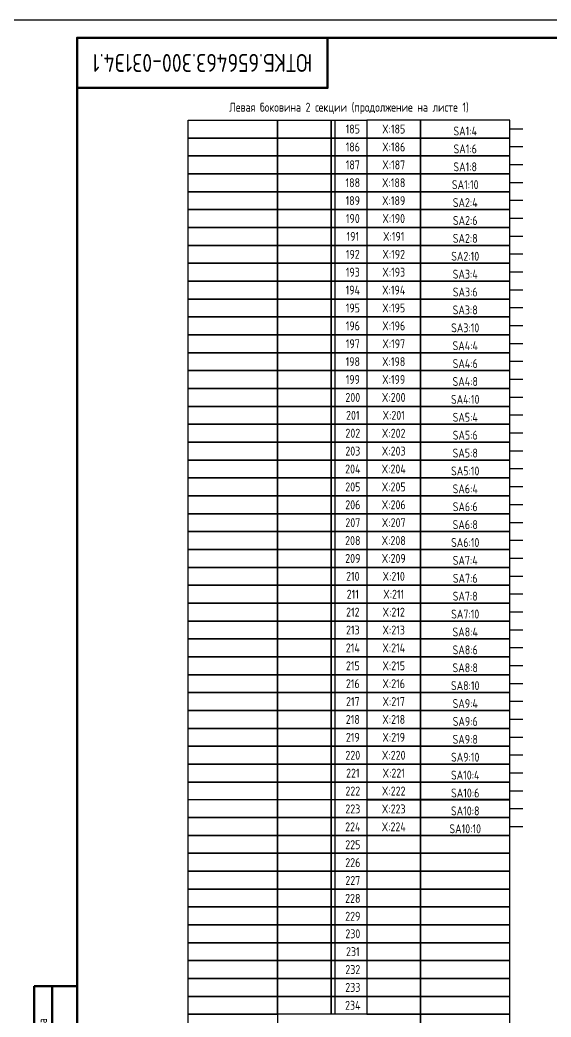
# Model space of a CAD drawing. Header units: millimetres. Extents: x -1043 to 5194, y -96 to 1568.
# Drawn here: x 4501 to 4649.5, y 1114.9 to 1393.5 of the extents above; entities that cross this region are included whole.
import ezdxf

# ---------------------------------------------------------------- set-up
doc = ezdxf.new("R2010")
doc.units = ezdxf.units.MM
doc.styles.add('Gost_type_A', font='GOST_A.TTF')

# ---------------------------------------------------------------- blocks, each defined once
blk = doc.blocks.new('Штамп левый нижний')
at = {"lineweight": 50}
for points in [[(-12, 145), (-7, 145), (-7, 110), (-12, 110)], [(-7, 145), (0, 145), (0, 110), (-7, 110)], [(-12, 110), (-7, 110), (-7, 85), (-12, 85)], [(-7, 110), (0, 110), (0, 85), (-7, 85)], [(-12, 85), (-7, 85), (-7, 60), (-12, 60)], [(-7, 85), (0, 85), (0, 60), (-7, 60)], [(-12, 60), (-7, 60), (-7, 25), (-12, 25)], [(-7, 60), (0, 60), (0, 25), (-7, 25)], [(-12, 25), (-7, 25), (-7, 0), (-12, 0)], [(-7, 25), (0, 25), (0, 0), (-7, 0)]]:
    blk.add_lwpolyline(points, close=True, dxfattribs=at)
at = {"char_height": 2.5, "attachment_point": 5, "rotation": 90, "style": 'Gost_type_A'}
for s, insert, width in [('Подп. и дата', (-9.5, 127.5), 35), ('Инв. № дубл.', (-9.5, 97.5), 25), ('Взам. инв. №', (-9.5, 72.5), 25), ('Подп. и дата', (-9.5, 42.5), 35), ('Инв. N подл.', (-9.5, 12.5), 25)]:
    blk.add_mtext(s, dxfattribs=dict(at, insert=insert, width=width))
blk = doc.blocks.new('Штамп угловой верхний')
at = {"lineweight": 50}
blk.add_lwpolyline([(0, 0), (70, 0), (70, -14), (0, -14)], close=True, dxfattribs=at)

msp = doc.modelspace()

# ---------------------------------------------------------------- linework, layer by layer
for p, q in [((4589, 1365.54), (4589, 1115.54)), ((4641.62, 1363.04), (4638, 1363.04)), ((4641.62, 1358.04), (4638, 1358.04)), ((4641.62, 1353.04), (4638, 1353.04)), ((4641.62, 1348.04), (4638, 1348.04)), ((4641.62, 1343.04), (4638, 1343.04)), ((4641.62, 1338.04), (4638, 1338.04)), ((4641.62, 1333.04), (4638, 1333.04)), ((4641.62, 1328.04), (4638, 1328.04)), ((4641.62, 1323.04), (4638, 1323.04)), ((4641.62, 1318.04), (4638, 1318.04)), ((4641.62, 1313.04), (4638, 1313.04)), ((4641.62, 1308.04), (4638, 1308.04)), ((4641.62, 1303.04), (4638, 1303.04)), ((4641.62, 1298.04), (4638, 1298.04)), ((4641.62, 1293.04), (4638, 1293.04)), ((4641.62, 1288.04), (4638, 1288.04)), ((4641.62, 1283.04), (4638, 1283.04)), ((4641.62, 1278.04), (4638, 1278.04)), ((4641.62, 1273.04), (4638, 1273.04)), ((4641.62, 1268.04), (4638, 1268.04)), ((4641.62, 1263.04), (4638, 1263.04)), ((4641.62, 1258.04), (4638, 1258.04)), ((4641.62, 1253.04), (4638, 1253.04)), ((4641.62, 1248.04), (4638, 1248.04)), ((4641.62, 1243.04), (4638, 1243.04)), ((4641.62, 1238.04), (4638, 1238.04)), ((4641.62, 1233.04), (4638, 1233.04)), ((4641.62, 1228.04), (4638, 1228.04)), ((4641.62, 1223.04), (4638, 1223.04)), ((4641.62, 1218.04), (4638, 1218.04)), ((4641.62, 1213.04), (4638, 1213.04)), ((4641.62, 1208.04), (4638, 1208.04)), ((4641.62, 1203.04), (4638, 1203.04)), ((4641.62, 1198.04), (4638, 1198.04)), ((4641.62, 1193.04), (4638, 1193.04)), ((4641.62, 1188.04), (4638, 1188.04)), ((4641.62, 1183.04), (4638, 1183.04)), ((4641.62, 1178.04), (4638, 1178.04)), ((4641.62, 1173.04), (4638, 1173.04)), ((4641.62, 1168.04), (4638, 1168.04))]:
    msp.add_line(p, q)
for points in [[(4794, 1393.54), (4794, 973.54), (4497, 973.54), (4497, 1393.54)], [(4548, 1365.54), (4573, 1365.54), (4573, 1360.54), (4548, 1360.54)], [(4573, 1365.54), (4588, 1365.54), (4588, 1360.54), (4573, 1360.54)], [(4588, 1365.54), (4598, 1365.54), (4598, 1360.54), (4588, 1360.54)], [(4613, 1365.54), (4598, 1365.54), (4598, 1360.54), (4613, 1360.54)], [(4638, 1365.54), (4613, 1365.54), (4613, 1360.54), (4638, 1360.54)], [(4548, 1360.54), (4573, 1360.54), (4573, 1355.54), (4548, 1355.54)], [(4573, 1360.54), (4588, 1360.54), (4588, 1355.54), (4573, 1355.54)], [(4588, 1360.54), (4598, 1360.54), (4598, 1355.54), (4588, 1355.54)], [(4613, 1360.54), (4598, 1360.54), (4598, 1355.54), (4613, 1355.54)], [(4638, 1360.54), (4613, 1360.54), (4613, 1355.54), (4638, 1355.54)], [(4548, 1355.54), (4573, 1355.54), (4573, 1350.54), (4548, 1350.54)], [(4573, 1355.54), (4588, 1355.54), (4588, 1350.54), (4573, 1350.54)], [(4588, 1355.54), (4598, 1355.54), (4598, 1350.54), (4588, 1350.54)], [(4613, 1355.54), (4598, 1355.54), (4598, 1350.54), (4613, 1350.54)], [(4638, 1355.54), (4613, 1355.54), (4613, 1350.54), (4638, 1350.54)], [(4548, 1350.54), (4573, 1350.54), (4573, 1345.54), (4548, 1345.54)], [(4573, 1350.54), (4588, 1350.54), (4588, 1345.54), (4573, 1345.54)], [(4588, 1350.54), (4598, 1350.54), (4598, 1345.54), (4588, 1345.54)], [(4613, 1350.54), (4598, 1350.54), (4598, 1345.54), (4613, 1345.54)], [(4638, 1350.54), (4613, 1350.54), (4613, 1345.54), (4638, 1345.54)], [(4548, 1345.54), (4573, 1345.54), (4573, 1340.54), (4548, 1340.54)], [(4573, 1345.54), (4588, 1345.54), (4588, 1340.54), (4573, 1340.54)], [(4588, 1345.54), (4598, 1345.54), (4598, 1340.54), (4588, 1340.54)], [(4613, 1345.54), (4598, 1345.54), (4598, 1340.54), (4613, 1340.54)], [(4638, 1345.54), (4613, 1345.54), (4613, 1340.54), (4638, 1340.54)], [(4548, 1340.54), (4573, 1340.54), (4573, 1335.54), (4548, 1335.54)], [(4573, 1340.54), (4588, 1340.54), (4588, 1335.54), (4573, 1335.54)], [(4588, 1340.54), (4598, 1340.54), (4598, 1335.54), (4588, 1335.54)], [(4613, 1340.54), (4598, 1340.54), (4598, 1335.54), (4613, 1335.54)], [(4638, 1340.54), (4613, 1340.54), (4613, 1335.54), (4638, 1335.54)], [(4548, 1335.54), (4573, 1335.54), (4573, 1330.54), (4548, 1330.54)], [(4573, 1335.54), (4588, 1335.54), (4588, 1330.54), (4573, 1330.54)], [(4588, 1335.54), (4598, 1335.54), (4598, 1330.54), (4588, 1330.54)], [(4613, 1335.54), (4598, 1335.54), (4598, 1330.54), (4613, 1330.54)], [(4638, 1335.54), (4613, 1335.54), (4613, 1330.54), (4638, 1330.54)], [(4548, 1330.54), (4573, 1330.54), (4573, 1325.54), (4548, 1325.54)], [(4573, 1330.54), (4588, 1330.54), (4588, 1325.54), (4573, 1325.54)], [(4588, 1330.54), (4598, 1330.54), (4598, 1325.54), (4588, 1325.54)], [(4613, 1330.54), (4598, 1330.54), (4598, 1325.54), (4613, 1325.54)], [(4638, 1330.54), (4613, 1330.54), (4613, 1325.54), (4638, 1325.54)], [(4548, 1325.54), (4573, 1325.54), (4573, 1320.54), (4548, 1320.54)], [(4573, 1325.54), (4588, 1325.54), (4588, 1320.54), (4573, 1320.54)], [(4588, 1325.54), (4598, 1325.54), (4598, 1320.54), (4588, 1320.54)], [(4613, 1325.54), (4598, 1325.54), (4598, 1320.54), (4613, 1320.54)], [(4638, 1325.54), (4613, 1325.54), (4613, 1320.54), (4638, 1320.54)], [(4548, 1320.54), (4573, 1320.54), (4573, 1315.54), (4548, 1315.54)], [(4573, 1320.54), (4588, 1320.54), (4588, 1315.54), (4573, 1315.54)], [(4588, 1320.54), (4598, 1320.54), (4598, 1315.54), (4588, 1315.54)], [(4613, 1320.54), (4598, 1320.54), (4598, 1315.54), (4613, 1315.54)], [(4638, 1320.54), (4613, 1320.54), (4613, 1315.54), (4638, 1315.54)], [(4548, 1315.54), (4573, 1315.54), (4573, 1310.54), (4548, 1310.54)], [(4573, 1315.54), (4588, 1315.54), (4588, 1310.54), (4573, 1310.54)], [(4588, 1315.54), (4598, 1315.54), (4598, 1310.54), (4588, 1310.54)], [(4613, 1315.54), (4598, 1315.54), (4598, 1310.54), (4613, 1310.54)], [(4638, 1315.54), (4613, 1315.54), (4613, 1310.54), (4638, 1310.54)], [(4548, 1310.54), (4573, 1310.54), (4573, 1305.54), (4548, 1305.54)], [(4573, 1310.54), (4588, 1310.54), (4588, 1305.54), (4573, 1305.54)], [(4588, 1310.54), (4598, 1310.54), (4598, 1305.54), (4588, 1305.54)], [(4613, 1310.54), (4598, 1310.54), (4598, 1305.54), (4613, 1305.54)], [(4638, 1310.54), (4613, 1310.54), (4613, 1305.54), (4638, 1305.54)], [(4548, 1305.54), (4573, 1305.54), (4573, 1300.54), (4548, 1300.54)], [(4573, 1305.54), (4588, 1305.54), (4588, 1300.54), (4573, 1300.54)], [(4588, 1305.54), (4598, 1305.54), (4598, 1300.54), (4588, 1300.54)], [(4613, 1305.54), (4598, 1305.54), (4598, 1300.54), (4613, 1300.54)], [(4638, 1305.54), (4613, 1305.54), (4613, 1300.54), (4638, 1300.54)], [(4548, 1300.54), (4573, 1300.54), (4573, 1295.54), (4548, 1295.54)], [(4573, 1300.54), (4588, 1300.54), (4588, 1295.54), (4573, 1295.54)], [(4588, 1300.54), (4598, 1300.54), (4598, 1295.54), (4588, 1295.54)], [(4613, 1300.54), (4598, 1300.54), (4598, 1295.54), (4613, 1295.54)], [(4638, 1300.54), (4613, 1300.54), (4613, 1295.54), (4638, 1295.54)], [(4548, 1295.54), (4573, 1295.54), (4573, 1290.54), (4548, 1290.54)], [(4573, 1295.54), (4588, 1295.54), (4588, 1290.54), (4573, 1290.54)], [(4588, 1295.54), (4598, 1295.54), (4598, 1290.54), (4588, 1290.54)], [(4613, 1295.54), (4598, 1295.54), (4598, 1290.54), (4613, 1290.54)], [(4638, 1295.54), (4613, 1295.54), (4613, 1290.54), (4638, 1290.54)], [(4548, 1290.54), (4573, 1290.54), (4573, 1285.54), (4548, 1285.54)], [(4573, 1290.54), (4588, 1290.54), (4588, 1285.54), (4573, 1285.54)], [(4588, 1290.54), (4598, 1290.54), (4598, 1285.54), (4588, 1285.54)], [(4613, 1290.54), (4598, 1290.54), (4598, 1285.54), (4613, 1285.54)], [(4638, 1290.54), (4613, 1290.54), (4613, 1285.54), (4638, 1285.54)], [(4548, 1285.54), (4573, 1285.54), (4573, 1280.54), (4548, 1280.54)], [(4573, 1285.54), (4588, 1285.54), (4588, 1280.54), (4573, 1280.54)], [(4588, 1285.54), (4598, 1285.54), (4598, 1280.54), (4588, 1280.54)], [(4613, 1285.54), (4598, 1285.54), (4598, 1280.54), (4613, 1280.54)], [(4638, 1285.54), (4613, 1285.54), (4613, 1280.54), (4638, 1280.54)], [(4548, 1280.54), (4573, 1280.54), (4573, 1275.54), (4548, 1275.54)], [(4573, 1280.54), (4588, 1280.54), (4588, 1275.54), (4573, 1275.54)], [(4588, 1280.54), (4598, 1280.54), (4598, 1275.54), (4588, 1275.54)], [(4613, 1280.54), (4598, 1280.54), (4598, 1275.54), (4613, 1275.54)], [(4638, 1280.54), (4613, 1280.54), (4613, 1275.54), (4638, 1275.54)], [(4548, 1275.54), (4573, 1275.54), (4573, 1270.54), (4548, 1270.54)], [(4573, 1275.54), (4588, 1275.54), (4588, 1270.54), (4573, 1270.54)], [(4588, 1275.54), (4598, 1275.54), (4598, 1270.54), (4588, 1270.54)], [(4613, 1275.54), (4598, 1275.54), (4598, 1270.54), (4613, 1270.54)], [(4638, 1275.54), (4613, 1275.54), (4613, 1270.54), (4638, 1270.54)], [(4548, 1270.54), (4573, 1270.54), (4573, 1265.54), (4548, 1265.54)], [(4573, 1270.54), (4588, 1270.54), (4588, 1265.54), (4573, 1265.54)], [(4588, 1270.54), (4598, 1270.54), (4598, 1265.54), (4588, 1265.54)], [(4613, 1270.54), (4598, 1270.54), (4598, 1265.54), (4613, 1265.54)], [(4638, 1270.54), (4613, 1270.54), (4613, 1265.54), (4638, 1265.54)], [(4548, 1265.54), (4573, 1265.54), (4573, 1260.54), (4548, 1260.54)], [(4573, 1265.54), (4588, 1265.54), (4588, 1260.54), (4573, 1260.54)], [(4588, 1265.54), (4598, 1265.54), (4598, 1260.54), (4588, 1260.54)], [(4613, 1265.54), (4598, 1265.54), (4598, 1260.54), (4613, 1260.54)], [(4638, 1265.54), (4613, 1265.54), (4613, 1260.54), (4638, 1260.54)], [(4548, 1260.54), (4573, 1260.54), (4573, 1255.54), (4548, 1255.54)], [(4573, 1260.54), (4588, 1260.54), (4588, 1255.54), (4573, 1255.54)], [(4588, 1260.54), (4598, 1260.54), (4598, 1255.54), (4588, 1255.54)], [(4613, 1260.54), (4598, 1260.54), (4598, 1255.54), (4613, 1255.54)], [(4638, 1260.54), (4613, 1260.54), (4613, 1255.54), (4638, 1255.54)], [(4548, 1255.54), (4573, 1255.54), (4573, 1250.54), (4548, 1250.54)], [(4573, 1255.54), (4588, 1255.54), (4588, 1250.54), (4573, 1250.54)], [(4588, 1255.54), (4598, 1255.54), (4598, 1250.54), (4588, 1250.54)], [(4613, 1255.54), (4598, 1255.54), (4598, 1250.54), (4613, 1250.54)], [(4638, 1255.54), (4613, 1255.54), (4613, 1250.54), (4638, 1250.54)], [(4548, 1250.54), (4573, 1250.54), (4573, 1245.54), (4548, 1245.54)], [(4573, 1250.54), (4588, 1250.54), (4588, 1245.54), (4573, 1245.54)], [(4588, 1250.54), (4598, 1250.54), (4598, 1245.54), (4588, 1245.54)], [(4613, 1250.54), (4598, 1250.54), (4598, 1245.54), (4613, 1245.54)], [(4638, 1250.54), (4613, 1250.54), (4613, 1245.54), (4638, 1245.54)], [(4548, 1245.54), (4573, 1245.54), (4573, 1240.54), (4548, 1240.54)], [(4573, 1245.54), (4588, 1245.54), (4588, 1240.54), (4573, 1240.54)], [(4588, 1245.54), (4598, 1245.54), (4598, 1240.54), (4588, 1240.54)], [(4613, 1245.54), (4598, 1245.54), (4598, 1240.54), (4613, 1240.54)], [(4638, 1245.54), (4613, 1245.54), (4613, 1240.54), (4638, 1240.54)], [(4548, 1240.54), (4573, 1240.54), (4573, 1235.54), (4548, 1235.54)], [(4573, 1240.54), (4588, 1240.54), (4588, 1235.54), (4573, 1235.54)], [(4588, 1240.54), (4598, 1240.54), (4598, 1235.54), (4588, 1235.54)], [(4613, 1240.54), (4598, 1240.54), (4598, 1235.54), (4613, 1235.54)], [(4638, 1240.54), (4613, 1240.54), (4613, 1235.54), (4638, 1235.54)], [(4548, 1235.54), (4573, 1235.54), (4573, 1230.54), (4548, 1230.54)], [(4573, 1235.54), (4588, 1235.54), (4588, 1230.54), (4573, 1230.54)], [(4588, 1235.54), (4598, 1235.54), (4598, 1230.54), (4588, 1230.54)], [(4613, 1235.54), (4598, 1235.54), (4598, 1230.54), (4613, 1230.54)], [(4638, 1235.54), (4613, 1235.54), (4613, 1230.54), (4638, 1230.54)], [(4548, 1230.54), (4573, 1230.54), (4573, 1225.54), (4548, 1225.54)], [(4573, 1230.54), (4588, 1230.54), (4588, 1225.54), (4573, 1225.54)], [(4588, 1230.54), (4598, 1230.54), (4598, 1225.54), (4588, 1225.54)], [(4613, 1230.54), (4598, 1230.54), (4598, 1225.54), (4613, 1225.54)], [(4638, 1230.54), (4613, 1230.54), (4613, 1225.54), (4638, 1225.54)], [(4548, 1225.54), (4573, 1225.54), (4573, 1220.54), (4548, 1220.54)], [(4573, 1225.54), (4588, 1225.54), (4588, 1220.54), (4573, 1220.54)], [(4588, 1225.54), (4598, 1225.54), (4598, 1220.54), (4588, 1220.54)], [(4613, 1225.54), (4598, 1225.54), (4598, 1220.54), (4613, 1220.54)], [(4638, 1225.54), (4613, 1225.54), (4613, 1220.54), (4638, 1220.54)], [(4548, 1220.54), (4573, 1220.54), (4573, 1215.54), (4548, 1215.54)], [(4573, 1220.54), (4588, 1220.54), (4588, 1215.54), (4573, 1215.54)], [(4588, 1220.54), (4598, 1220.54), (4598, 1215.54), (4588, 1215.54)], [(4613, 1220.54), (4598, 1220.54), (4598, 1215.54), (4613, 1215.54)], [(4638, 1220.54), (4613, 1220.54), (4613, 1215.54), (4638, 1215.54)], [(4548, 1215.54), (4573, 1215.54), (4573, 1210.54), (4548, 1210.54)], [(4573, 1215.54), (4588, 1215.54), (4588, 1210.54), (4573, 1210.54)], [(4588, 1215.54), (4598, 1215.54), (4598, 1210.54), (4588, 1210.54)], [(4613, 1215.54), (4598, 1215.54), (4598, 1210.54), (4613, 1210.54)], [(4638, 1215.54), (4613, 1215.54), (4613, 1210.54), (4638, 1210.54)], [(4548, 1210.54), (4573, 1210.54), (4573, 1205.54), (4548, 1205.54)], [(4573, 1210.54), (4588, 1210.54), (4588, 1205.54), (4573, 1205.54)], [(4588, 1210.54), (4598, 1210.54), (4598, 1205.54), (4588, 1205.54)], [(4613, 1210.54), (4598, 1210.54), (4598, 1205.54), (4613, 1205.54)], [(4638, 1210.54), (4613, 1210.54), (4613, 1205.54), (4638, 1205.54)], [(4548, 1205.54), (4573, 1205.54), (4573, 1200.54), (4548, 1200.54)], [(4573, 1205.54), (4588, 1205.54), (4588, 1200.54), (4573, 1200.54)], [(4588, 1205.54), (4598, 1205.54), (4598, 1200.54), (4588, 1200.54)], [(4613, 1205.54), (4598, 1205.54), (4598, 1200.54), (4613, 1200.54)], [(4638, 1205.54), (4613, 1205.54), (4613, 1200.54), (4638, 1200.54)], [(4548, 1200.54), (4573, 1200.54), (4573, 1195.54), (4548, 1195.54)], [(4573, 1200.54), (4588, 1200.54), (4588, 1195.54), (4573, 1195.54)], [(4588, 1200.54), (4598, 1200.54), (4598, 1195.54), (4588, 1195.54)], [(4613, 1200.54), (4598, 1200.54), (4598, 1195.54), (4613, 1195.54)], [(4638, 1200.54), (4613, 1200.54), (4613, 1195.54), (4638, 1195.54)], [(4548, 1195.54), (4573, 1195.54), (4573, 1190.54), (4548, 1190.54)], [(4573, 1195.54), (4588, 1195.54), (4588, 1190.54), (4573, 1190.54)], [(4588, 1195.54), (4598, 1195.54), (4598, 1190.54), (4588, 1190.54)], [(4613, 1195.54), (4598, 1195.54), (4598, 1190.54), (4613, 1190.54)], [(4638, 1195.54), (4613, 1195.54), (4613, 1190.54), (4638, 1190.54)], [(4548, 1190.54), (4573, 1190.54), (4573, 1185.54), (4548, 1185.54)], [(4573, 1190.54), (4588, 1190.54), (4588, 1185.54), (4573, 1185.54)], [(4588, 1190.54), (4598, 1190.54), (4598, 1185.54), (4588, 1185.54)], [(4613, 1190.54), (4598, 1190.54), (4598, 1185.54), (4613, 1185.54)], [(4638, 1190.54), (4613, 1190.54), (4613, 1185.54), (4638, 1185.54)], [(4548, 1185.54), (4573, 1185.54), (4573, 1180.54), (4548, 1180.54)], [(4573, 1185.54), (4588, 1185.54), (4588, 1180.54), (4573, 1180.54)], [(4588, 1185.54), (4598, 1185.54), (4598, 1180.54), (4588, 1180.54)], [(4613, 1185.54), (4598, 1185.54), (4598, 1180.54), (4613, 1180.54)], [(4638, 1185.54), (4613, 1185.54), (4613, 1180.54), (4638, 1180.54)], [(4548, 1180.54), (4573, 1180.54), (4573, 1175.54), (4548, 1175.54)], [(4573, 1180.54), (4588, 1180.54), (4588, 1175.54), (4573, 1175.54)], [(4588, 1180.54), (4598, 1180.54), (4598, 1175.54), (4588, 1175.54)], [(4613, 1180.54), (4598, 1180.54), (4598, 1175.54), (4613, 1175.54)], [(4638, 1180.54), (4613, 1180.54), (4613, 1175.54), (4638, 1175.54)], [(4548, 1175.65), (4573, 1175.65), (4573, 1170.65), (4548, 1170.65)], [(4573, 1175.65), (4588, 1175.65), (4588, 1170.65), (4573, 1170.65)], [(4588, 1175.65), (4598, 1175.65), (4598, 1170.65), (4588, 1170.65)], [(4613, 1175.65), (4598, 1175.65), (4598, 1170.65), (4613, 1170.65)], [(4638, 1175.65), (4613, 1175.65), (4613, 1170.65), (4638, 1170.65)], [(4548, 1170.65), (4573, 1170.65), (4573, 1165.65), (4548, 1165.65)], [(4573, 1170.65), (4588, 1170.65), (4588, 1165.65), (4573, 1165.65)], [(4588, 1170.65), (4598, 1170.65), (4598, 1165.65), (4588, 1165.65)], [(4613, 1170.65), (4598, 1170.65), (4598, 1165.65), (4613, 1165.65)], [(4638, 1170.65), (4613, 1170.65), (4613, 1165.65), (4638, 1165.65)], [(4548, 1165.65), (4573, 1165.65), (4573, 1160.65), (4548, 1160.65)], [(4573, 1165.65), (4588, 1165.65), (4588, 1160.65), (4573, 1160.65)], [(4588, 1165.65), (4598, 1165.65), (4598, 1160.65), (4588, 1160.65)], [(4613, 1165.65), (4598, 1165.65), (4598, 1160.65), (4613, 1160.65)], [(4638, 1165.65), (4613, 1165.65), (4613, 1160.65), (4638, 1160.65)], [(4548, 1160.65), (4573, 1160.65), (4573, 1155.65), (4548, 1155.65)], [(4573, 1160.65), (4588, 1160.65), (4588, 1155.65), (4573, 1155.65)], [(4588, 1160.65), (4598, 1160.65), (4598, 1155.65), (4588, 1155.65)], [(4613, 1160.65), (4598, 1160.65), (4598, 1155.65), (4613, 1155.65)], [(4638, 1160.65), (4613, 1160.65), (4613, 1155.65), (4638, 1155.65)], [(4548, 1155.65), (4573, 1155.65), (4573, 1150.65), (4548, 1150.65)], [(4573, 1155.65), (4588, 1155.65), (4588, 1150.65), (4573, 1150.65)], [(4588, 1155.65), (4598, 1155.65), (4598, 1150.65), (4588, 1150.65)], [(4613, 1155.65), (4598, 1155.65), (4598, 1150.65), (4613, 1150.65)], [(4638, 1155.65), (4613, 1155.65), (4613, 1150.65), (4638, 1150.65)], [(4548, 1150.65), (4573, 1150.65), (4573, 1145.65), (4548, 1145.65)], [(4573, 1150.65), (4588, 1150.65), (4588, 1145.65), (4573, 1145.65)], [(4588, 1150.65), (4598, 1150.65), (4598, 1145.65), (4588, 1145.65)], [(4613, 1150.65), (4598, 1150.65), (4598, 1145.65), (4613, 1145.65)], [(4638, 1150.65), (4613, 1150.65), (4613, 1145.65), (4638, 1145.65)], [(4548, 1145.65), (4573, 1145.65), (4573, 1140.65), (4548, 1140.65)], [(4573, 1145.65), (4588, 1145.65), (4588, 1140.65), (4573, 1140.65)], [(4588, 1145.65), (4598, 1145.65), (4598, 1140.65), (4588, 1140.65)], [(4613, 1145.65), (4598, 1145.65), (4598, 1140.65), (4613, 1140.65)], [(4638, 1145.65), (4613, 1145.65), (4613, 1140.65), (4638, 1140.65)], [(4548, 1140.65), (4573, 1140.65), (4573, 1135.65), (4548, 1135.65)], [(4573, 1140.65), (4588, 1140.65), (4588, 1135.65), (4573, 1135.65)], [(4588, 1140.65), (4598, 1140.65), (4598, 1135.65), (4588, 1135.65)], [(4613, 1140.65), (4598, 1140.65), (4598, 1135.65), (4613, 1135.65)], [(4638, 1140.65), (4613, 1140.65), (4613, 1135.65), (4638, 1135.65)], [(4548, 1135.65), (4573, 1135.65), (4573, 1130.65), (4548, 1130.65)], [(4573, 1135.65), (4588, 1135.65), (4588, 1130.65), (4573, 1130.65)], [(4588, 1135.65), (4598, 1135.65), (4598, 1130.65), (4588, 1130.65)], [(4613, 1135.65), (4598, 1135.65), (4598, 1130.65), (4613, 1130.65)], [(4638, 1135.65), (4613, 1135.65), (4613, 1130.65), (4638, 1130.65)], [(4548, 1130.65), (4573, 1130.65), (4573, 1125.65), (4548, 1125.65)], [(4573, 1130.65), (4588, 1130.65), (4588, 1125.65), (4573, 1125.65)], [(4588, 1130.65), (4598, 1130.65), (4598, 1125.65), (4588, 1125.65)], [(4613, 1130.65), (4598, 1130.65), (4598, 1125.65), (4613, 1125.65)], [(4638, 1130.65), (4613, 1130.65), (4613, 1125.65), (4638, 1125.65)], [(4548, 1125.65), (4573, 1125.65), (4573, 1120.65), (4548, 1120.65)], [(4573, 1125.65), (4588, 1125.65), (4588, 1120.65), (4573, 1120.65)], [(4588, 1125.65), (4598, 1125.65), (4598, 1120.65), (4588, 1120.65)], [(4613, 1125.65), (4598, 1125.65), (4598, 1120.65), (4613, 1120.65)], [(4638, 1125.65), (4613, 1125.65), (4613, 1120.65), (4638, 1120.65)], [(4548, 1120.65), (4573, 1120.65), (4573, 1115.65), (4548, 1115.65)], [(4573, 1120.65), (4588, 1120.65), (4588, 1115.65), (4573, 1115.65)], [(4588, 1120.65), (4598, 1120.65), (4598, 1115.65), (4588, 1115.65)], [(4613, 1120.65), (4598, 1120.65), (4598, 1115.65), (4613, 1115.65)], [(4638, 1120.65), (4613, 1120.65), (4613, 1115.65), (4638, 1115.65)], [(4548, 1115.65), (4573, 1115.65), (4573, 1105.65), (4548, 1105.65)], [(4613, 1115.65), (4573, 1115.65), (4573, 1105.65), (4613, 1105.65)], [(4638, 1115.65), (4613, 1115.65), (4613, 1105.65), (4638, 1105.65)]]:
    msp.add_lwpolyline(points, close=True)
at = {"lineweight": 50}
msp.add_lwpolyline([(4789, 1388.54), (4789, 978.54), (4517, 978.54), (4517, 1388.54)], close=True, dxfattribs=at)

# ---------------------------------------------------------------- block references
for name, p in [('Штамп угловой верхний', (4517, 1388.54)), ('Штамп левый нижний', (4517, 978.54))]:
    msp.add_blockref(name, p)

# ---------------------------------------------------------------- texts
at = {"insert": (4552, 1381.54), "char_height": 5, "width": 70, "attachment_point": 5, "rotation": 180, "style": 'Gost_type_A'}
msp.add_mtext('ЮТКБ.656463.300-031Э4.1', dxfattribs=at)
at = {"color": 6, "insert": (4593, 1368.81), "char_height": 2.5, "width": 90, "attachment_point": 5, "style": 'Gost_type_A'}
msp.add_mtext('Левая боковина 2 секции (продолжение на листе 1)', dxfattribs=at)
at = {"ltscale": 10, "char_height": 2.5, "attachment_point": 5, "style": 'Gost_type_A'}
for s, insert, width in [('185', (4594.07, 1363.04), 8), ('X:185', (4605.5, 1363.04), 15), ('186', (4594.07, 1358.04), 8), ('X:186', (4605.5, 1358.04), 15), ('187', (4594.07, 1353.04), 8), ('X:187', (4605.5, 1353.04), 15), ('188', (4594.07, 1348.04), 8), ('X:188', (4605.5, 1348.04), 15), ('189', (4594.07, 1343.04), 8), ('X:189', (4605.5, 1343.04), 15), ('190', (4594.07, 1338.04), 8), ('X:190', (4605.5, 1338.04), 15), ('191', (4594.07, 1333.04), 8), ('X:191', (4605.5, 1333.04), 15), ('192', (4594.07, 1328.04), 8), ('X:192', (4605.5, 1328.04), 15), ('193', (4594.07, 1323.04), 8), ('X:193', (4605.5, 1323.04), 15), ('194', (4594.07, 1318.04), 8), ('X:194', (4605.5, 1318.04), 15), ('195', (4594.07, 1313.04), 8), ('X:195', (4605.5, 1313.04), 15), ('196', (4594.07, 1308.04), 8), ('X:196', (4605.5, 1308.04), 15), ('197', (4594.07, 1303.04), 8), ('X:197', (4605.5, 1303.04), 15), ('198', (4594.07, 1298.04), 8), ('X:198', (4605.5, 1298.04), 15), ('199', (4594.07, 1293.04), 8), ('X:199', (4605.5, 1293.04), 15), ('200', (4594.07, 1288.04), 8), ('X:200', (4605.5, 1288.04), 15), ('201', (4594.07, 1283.04), 8), ('X:201', (4605.5, 1283.04), 15), ('202', (4594.07, 1278.04), 8), ('X:202', (4605.5, 1278.04), 15), ('203', (4594.07, 1273.04), 8), ('X:203', (4605.5, 1273.04), 15), ('204', (4594.07, 1268.04), 8), ('X:204', (4605.5, 1268.04), 15), ('205', (4594.07, 1263.04), 8), ('X:205', (4605.5, 1263.04), 15), ('206', (4594.07, 1258.04), 8), ('X:206', (4605.5, 1258.04), 15), ('207', (4594.07, 1253.04), 8), ('X:207', (4605.5, 1253.04), 15), ('208', (4594.07, 1248.04), 8), ('X:208', (4605.5, 1248.04), 15), ('209', (4594.07, 1243.04), 8), ('X:209', (4605.5, 1243.04), 15), ('210', (4594.07, 1238.04), 8), ('X:210', (4605.5, 1238.04), 15), ('211', (4594.07, 1233.04), 8), ('X:211', (4605.5, 1233.04), 15), ('212', (4594.07, 1228.04), 8), ('X:212', (4605.5, 1228.04), 15), ('213', (4594.07, 1223.04), 8), ('X:213', (4605.5, 1223.04), 15), ('214', (4594.07, 1218.04), 8), ('X:214', (4605.5, 1218.04), 15), ('215', (4594.07, 1213.04), 8), ('X:215', (4605.5, 1213.04), 15), ('216', (4594.07, 1208.04), 8), ('X:216', (4605.5, 1208.04), 15), ('217', (4594.07, 1203.04), 8), ('X:217', (4605.5, 1203.04), 15), ('218', (4594.07, 1198.04), 8), ('X:218', (4605.5, 1198.04), 15), ('219', (4594.07, 1193.04), 8), ('X:219', (4605.5, 1193.04), 15), ('220', (4594.07, 1188.04), 8), ('X:220', (4605.5, 1188.04), 15), ('221', (4594.07, 1183.04), 8), ('X:221', (4605.5, 1183.04), 15), ('222', (4594.07, 1178.04), 8), ('X:222', (4605.5, 1178.04), 15), ('223', (4594.07, 1173.04), 8), ('X:223', (4605.5, 1173.04), 15), ('224', (4594.07, 1168.04), 8), ('X:224', (4605.5, 1168.04), 15), ('225', (4594.07, 1163.04), 8), ('226', (4594.07, 1158.04), 8), ('227', (4594.07, 1153.04), 8), ('228', (4594.07, 1148.04), 8), ('229', (4594.07, 1143.04), 8), ('230', (4594.07, 1138.15), 8), ('231', (4594.07, 1133.15), 8), ('232', (4594.07, 1128.15), 8), ('233', (4594.07, 1123.15), 8), ('234', (4594.07, 1118.15), 8)]:
    msp.add_mtext(s, dxfattribs=dict(at, insert=insert, width=width))
at = {"char_height": 2.5, "width": 25, "attachment_point": 5, "style": 'Gost_type_A'}
for s, insert in [('SA1:4', (4625.5, 1362.49)), ('SA1:6', (4625.5, 1357.49)), ('SA1:8', (4625.5, 1352.49)), ('SA1:10', (4625.5, 1347.49)), ('SA2:4', (4625.5, 1342.49)), ('SA2:6', (4625.5, 1337.49)), ('SA2:8', (4625.5, 1332.49)), ('SA2:10', (4625.5, 1327.49)), ('SA3:4', (4625.5, 1322.49)), ('SA3:6', (4625.5, 1317.49)), ('SA3:8', (4625.5, 1312.49)), ('SA3:10', (4625.5, 1307.49)), ('SA4:4', (4625.5, 1302.49)), ('SA4:6', (4625.5, 1297.49)), ('SA4:8', (4625.5, 1292.49)), ('SA4:10', (4625.5, 1287.49)), ('SA5:4', (4625.5, 1282.49)), ('SA5:6', (4625.5, 1277.49)), ('SA5:8', (4625.5, 1272.49)), ('SA5:10', (4625.5, 1267.49)), ('SA6:4', (4625.5, 1262.49)), ('SA6:6', (4625.5, 1257.49)), ('SA6:8', (4625.5, 1252.49)), ('SA6:10', (4625.5, 1247.49)), ('SA7:4', (4625.5, 1242.49)), ('SA7:6', (4625.5, 1237.49)), ('SA7:8', (4625.5, 1232.49)), ('SA7:10', (4625.5, 1227.49)), ('SA8:4', (4625.5, 1222.49)), ('SA8:6', (4625.5, 1217.49)), ('SA8:8', (4625.5, 1212.49)), ('SA8:10', (4625.5, 1207.49)), ('SA9:4', (4625.5, 1202.49)), ('SA9:6', (4625.5, 1197.49)), ('SA9:8', (4625.5, 1192.49)), ('SA9:10', (4625.5, 1187.49)), ('SA10:4', (4625.5, 1182.49)), ('SA10:6', (4625.5, 1177.49)), ('SA10:8', (4625.5, 1172.49)), ('SA10:10', (4625.5, 1167.49))]:
    msp.add_mtext(s, dxfattribs=dict(at, insert=insert))

doc.saveas('drawing.dxf')
